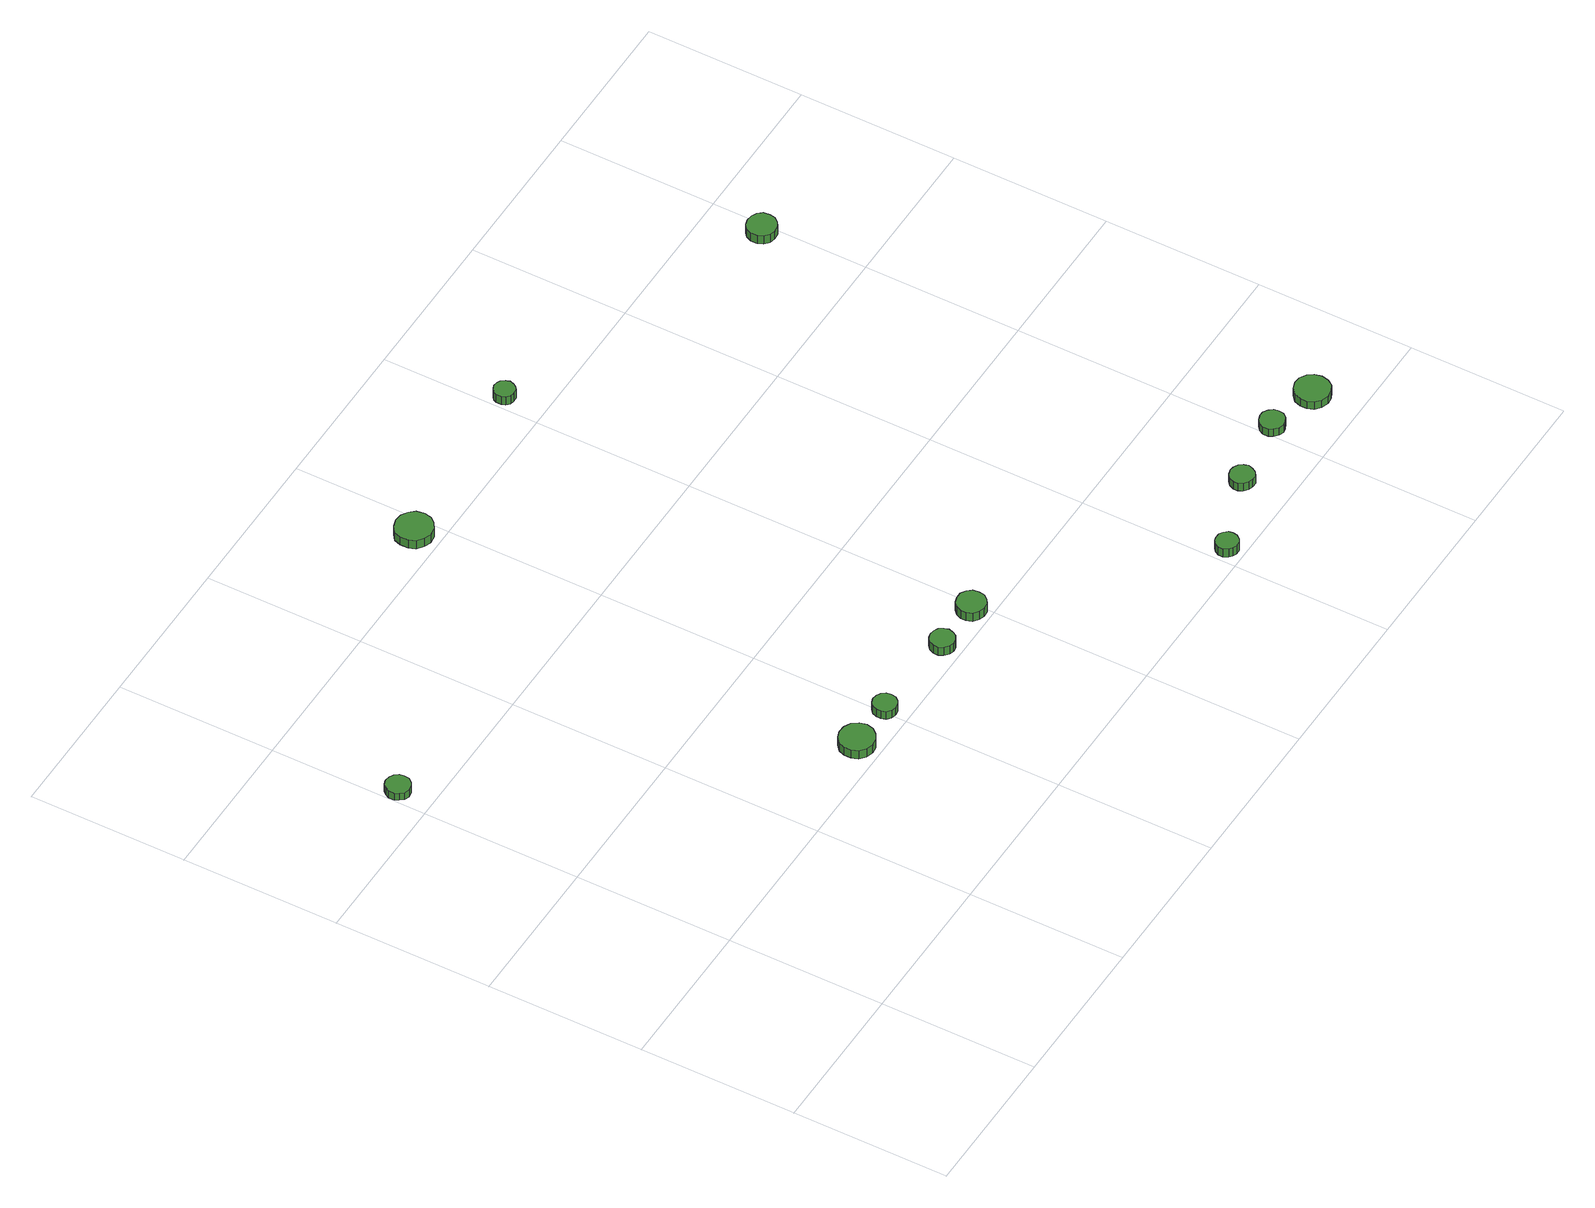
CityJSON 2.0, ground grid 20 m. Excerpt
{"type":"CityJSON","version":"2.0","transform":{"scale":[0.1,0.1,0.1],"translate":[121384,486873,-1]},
"CityObjects":{
"tree1":{"type":"SolitaryVegetationObject","attributes":{"function":"something"},"geometry":[{"type":"MultiSurface","lod":"1","boundaries":[[[0,1,2,3,4,5,6,7,8,9,10,11,12,13,14]],[[15,16,17,18,19,20,21,22,23,24,25,26,27,28,29]],[[0,29,28,1]],[[1,28,27,2]],[[2,27,26,3]],[[3,26,25,4]],[[4,25,24,5]],[[5,24,23,6]],[[6,23,22,7]],[[7,22,21,8]],[[8,21,20,9]],[[9,20,19,10]],[[10,19,18,11]],[[11,18,17,12]],[[12,17,16,13]],[[13,16,15,14]],[[14,15,29,0]]]}]},
"tree2":{"type":"SolitaryVegetationObject","attributes":{"function":"something"},"geometry":[{"type":"MultiSurface","lod":"1","boundaries":[[[30,31,32,33,34,35,36,37,38,39,40,41,42,43,44]],[[45,46,47,48,49,50,51,52,53,54,55,56,57,58,59]],[[30,59,58,31]],[[31,58,57,32]],[[32,57,56,33]],[[33,56,55,34]],[[34,55,54,35]],[[35,54,53,36]],[[36,53,52,37]],[[37,52,51,38]],[[38,51,50,39]],[[39,50,49,40]],[[40,49,48,41]],[[41,48,47,42]],[[42,47,46,43]],[[43,46,45,44]],[[44,45,59,30]]]}]},
"tree3":{"type":"SolitaryVegetationObject","attributes":{"function":"something"},"geometry":[{"type":"MultiSurface","lod":"1","boundaries":[[[60,61,62,63,64,65,66,67,68,69,70,71,72,73,74]],[[75,76,77,78,79,80,81,82,83,84,85,86,87,88,89]],[[60,89,88,61]],[[61,88,87,62]],[[62,87,86,63]],[[63,86,85,64]],[[64,85,84,65]],[[65,84,83,66]],[[66,83,82,67]],[[67,82,81,68]],[[68,81,80,69]],[[69,80,79,70]],[[70,79,78,71]],[[71,78,77,72]],[[72,77,76,73]],[[73,76,75,74]],[[74,75,89,60]]]}]},
"tree4":{"type":"SolitaryVegetationObject","attributes":{"function":"something"},"geometry":[{"type":"MultiSurface","lod":"1","boundaries":[[[90,91,92,93,94,95,96,97,98,99,100,101,102,103,104]],[[105,106,107,108,109,110,111,112,113,114,115,116,117,118,119]],[[90,119,118,91]],[[91,118,117,92]],[[92,117,116,93]],[[93,116,115,94]],[[94,115,114,95]],[[95,114,113,96]],[[96,113,112,97]],[[97,112,111,98]],[[98,111,110,99]],[[99,110,109,100]],[[100,109,108,101]],[[101,108,107,102]],[[102,107,106,103]],[[103,106,105,104]],[[104,105,119,90]]]}]},
"tree5":{"type":"SolitaryVegetationObject","attributes":{"function":"something"},"geometry":[{"type":"MultiSurface","lod":"1","boundaries":[[[120,121,122,123,124,125,126,127,128,129,130,131,132,133,134]],[[135,136,137,138,139,140,141,142,143,144,145,146,147,148,149]],[[120,149,148,121]],[[121,148,147,122]],[[122,147,146,123]],[[123,146,145,124]],[[124,145,144,125]],[[125,144,143,126]],[[126,143,142,127]],[[127,142,141,128]],[[128,141,140,129]],[[129,140,139,130]],[[130,139,138,131]],[[131,138,137,132]],[[132,137,136,133]],[[133,136,135,134]],[[134,135,149,120]]]}]},
"tree6":{"type":"SolitaryVegetationObject","attributes":{"function":"something"},"geometry":[{"type":"MultiSurface","lod":"1","boundaries":[[[150,151,152,153,154,155,156,157,158,159,160,161,162,163,164]],[[165,166,167,168,169,170,171,172,173,174,175,176,177,178,179]],[[150,179,178,151]],[[151,178,177,152]],[[152,177,176,153]],[[153,176,175,154]],[[154,175,174,155]],[[155,174,173,156]],[[156,173,172,157]],[[157,172,171,158]],[[158,171,170,159]],[[159,170,169,160]],[[160,169,168,161]],[[161,168,167,162]],[[162,167,166,163]],[[163,166,165,164]],[[164,165,179,150]]]}]},
"tree7":{"type":"SolitaryVegetationObject","attributes":{"function":"something"},"geometry":[{"type":"MultiSurface","lod":"1","boundaries":[[[180,181,182,183,184,185,186,187,188,189,190,191,192,193,194]],[[195,196,197,198,199,200,201,202,203,204,205,206,207,208,209]],[[180,209,208,181]],[[181,208,207,182]],[[182,207,206,183]],[[183,206,205,184]],[[184,205,204,185]],[[185,204,203,186]],[[186,203,202,187]],[[187,202,201,188]],[[188,201,200,189]],[[189,200,199,190]],[[190,199,198,191]],[[191,198,197,192]],[[192,197,196,193]],[[193,196,195,194]],[[194,195,209,180]]]}]},
"tree8":{"type":"SolitaryVegetationObject","attributes":{"function":"something"},"geometry":[{"type":"MultiSurface","lod":"1","boundaries":[[[210,211,212,213,214,215,216,217,218,219,220,221,222,223,224]],[[225,226,227,228,229,230,231,232,233,234,235,236,237,238,239]],[[210,239,238,211]],[[211,238,237,212]],[[212,237,236,213]],[[213,236,235,214]],[[214,235,234,215]],[[215,234,233,216]],[[216,233,232,217]],[[217,232,231,218]],[[218,231,230,219]],[[219,230,229,220]],[[220,229,228,221]],[[221,228,227,222]],[[222,227,226,223]],[[223,226,225,224]],[[224,225,239,210]]]}]},
"tree9":{"type":"SolitaryVegetationObject","attributes":{"function":"something"},"geometry":[{"type":"MultiSurface","lod":"1","boundaries":[[[240,241,242,243,244,245,246,247,248,249,250,251,252,253,254]],[[255,256,257,258,259,260,261,262,263,264,265,266,267,268,269]],[[240,269,268,241]],[[241,268,267,242]],[[242,267,266,243]],[[243,266,265,244]],[[244,265,264,245]],[[245,264,263,246]],[[246,263,262,247]],[[247,262,261,248]],[[248,261,260,249]],[[249,260,259,250]],[[250,259,258,251]],[[251,258,257,252]],[[252,257,256,253]],[[253,256,255,254]],[[254,255,269,240]]]}]},
"tree10":{"type":"SolitaryVegetationObject","attributes":{"function":"something"},"geometry":[{"type":"MultiSurface","lod":"1","boundaries":[[[270,271,272,273,274,275,276,277,278,279,280,281,282,283,284]],[[285,286,287,288,289,290,291,292,293,294,295,296,297,298,299]],[[270,299,298,271]],[[271,298,297,272]],[[272,297,296,273]],[[273,296,295,274]],[[274,295,294,275]],[[275,294,293,276]],[[276,293,292,277]],[[277,292,291,278]],[[278,291,290,279]],[[279,290,289,280]],[[280,289,288,281]],[[281,288,287,282]],[[282,287,286,283]],[[283,286,285,284]],[[284,285,299,270]]]}]},
"tree11":{"type":"SolitaryVegetationObject","attributes":{"function":"something"},"geometry":[{"type":"MultiSurface","lod":"1","boundaries":[[[300,301,302,303,304,305,306,307,308,309,310,311,312,313,314]],[[315,316,317,318,319,320,321,322,323,324,325,326,327,328,329]],[[300,329,328,301]],[[301,328,327,302]],[[302,327,326,303]],[[303,326,325,304]],[[304,325,324,305]],[[305,324,323,306]],[[306,323,322,307]],[[307,322,321,308]],[[308,321,320,309]],[[309,320,319,310]],[[310,319,318,311]],[[311,318,317,312]],[[312,317,316,313]],[[313,316,315,314]],[[314,315,329,300]]]}]},
"tree12":{"type":"SolitaryVegetationObject","attributes":{"function":"something"},"geometry":[{"type":"MultiSurface","lod":"1","boundaries":[[[330,331,332,333,334,335,336,337,338,339,340,341,342,343,344]],[[345,346,347,348,349,350,351,352,353,354,355,356,357,358,359]],[[330,359,358,331]],[[331,358,357,332]],[[332,357,356,333]],[[333,356,355,334]],[[334,355,354,335]],[[335,354,353,336]],[[336,353,352,337]],[[337,352,351,338]],[[338,351,350,339]],[[339,350,349,340]],[[340,349,348,341]],[[341,348,347,342]],[[342,347,346,343]],[[343,346,345,344]],[[344,345,359,330]]]}]}
},
"vertices":[
[32,645,17],[31,651,17],[27,656,17],[22,659,17],[15,660,17],[9,658,17],[5,654,17],[2,648,17],[2,641,17],[5,636,17],[9,631,17],[15,629,17],[22,630,17],[27,633,17],[31,638,17],[31,638,6],[27,633,6],[22,630,6],[15,629,6],[9,631,6],[5,636,6],[2,641,6],[2,648,6],[5,654,6],[9,658,6],[15,660,6],[22,659,6],[27,656,6],[31,651,6],[32,645,6],
[357,226,27],[355,235,27],[349,243,27],[341,247,27],[332,248,27],[323,245,27],[316,239,27],[313,231,27],[313,222,27],[316,213,27],[323,207,27],[332,204,27],[341,205,27],[349,210,27],[355,217,27],[355,217,14],[349,210,14],[341,205,14],[332,204,14],[323,207,14],[316,213,14],[313,222,14],[313,231,14],[316,239,14],[323,245,14],[332,248,14],[341,247,14],[349,243,14],[355,235,14],[357,226,14],
[414,227,25],[413,233,25],[409,238,25],[404,241,25],[398,242,25],[392,240,25],[387,236,25],[385,230,25],[385,224,25],[387,218,25],[392,214,25],[398,212,25],[404,213,25],[409,216,25],[413,221,25],[413,221,13],[409,216,13],[404,213,13],[398,212,13],[392,214,13],[387,218,13],[385,224,13],[385,230,13],[387,236,13],[392,240,13],[398,242,13],[404,241,13],[409,238,13],[413,233,13],[414,227,13],
[536,222,25],[534,228,25],[531,233,25],[525,236,25],[519,237,25],[513,235,25],[508,231,25],[505,225,25],[505,218,25],[508,213,25],[513,208,25],[519,206,25],[525,207,25],[531,210,25],[534,215,25],[534,215,12],[531,210,12],[525,207,12],[519,206,12],[513,208,12],[508,213,12],[505,218,12],[505,225,12],[508,231,12],[513,235,12],[519,237,12],[525,236,12],[531,233,12],[534,228,12],[536,222,12],
[394,828,28],[392,838,28],[386,845,28],[378,850,28],[368,851,28],[359,848,28],[351,842,28],[348,833,28],[348,823,28],[351,814,28],[359,808,28],[368,805,28],[378,806,28],[386,811,28],[392,818,28],[392,818,15],[386,811,15],[378,806,15],[368,805,15],[359,808,15],[351,814,15],[348,823,15],[348,833,15],[351,842,15],[359,848,15],[368,851,15],[378,850,15],[386,845,15],[392,838,15],[394,828,15],
[605,222,24],[604,230,24],[599,236,24],[593,240,24],[585,240,24],[578,238,24],[572,233,24],[569,226,24],[569,219,24],[572,212,24],[578,207,24],[585,204,24],[593,205,24],[599,209,24],[604,215,24],[604,215,11],[599,209,11],[593,205,11],[585,204,11],[578,207,11],[572,212,11],[569,219,11],[569,226,11],[572,233,11],[578,238,11],[585,240,11],[593,240,11],[599,236,11],[604,230,11],[605,222,11],
[834,22,20],[833,27,20],[829,32,20],[824,35,20],[818,35,20],[813,34,20],[809,30,20],[806,25,20],[806,19,20],[809,13,20],[813,10,20],[818,8,20],[824,8,20],[829,11,20],[833,16,20],[833,16,7],[829,11,7],[824,8,7],[818,8,7],[813,10,7],[809,13,7],[806,19,7],[806,25,7],[809,30,7],[813,34,7],[818,35,7],[824,35,7],[829,32,7],[833,27,7],[834,22,7],
[628,851,23],[626,856,23],[623,861,23],[619,863,23],[613,864,23],[608,862,23],[604,859,23],[602,854,23],[602,848,23],[604,843,23],[608,839,23],[613,838,23],[619,838,23],[623,841,23],[626,845,23],[626,845,10],[623,841,10],[619,838,10],[613,838,10],[608,839,10],[604,843,10],[602,848,10],[602,854,10],[604,859,10],[608,862,10],[613,864,10],[619,863,10],[623,861,10],[626,856,10],[628,851,10],
[936,60,19],[934,66,19],[931,71,19],[925,74,19],[919,75,19],[913,73,19],[908,69,19],[905,63,19],[905,57,19],[908,51,19],[913,47,19],[919,45,19],[925,45,19],[931,49,19],[934,54,19],[934,54,7],[931,49,7],[925,45,7],[919,45,7],[913,47,7],[908,51,7],[905,57,7],[905,63,7],[908,69,7],[913,73,7],[919,75,7],[925,74,7],[931,71,7],[934,66,7],[936,60,7],
[1028,74,19],[1027,80,19],[1023,85,19],[1017,89,19],[1011,89,19],[1005,87,19],[1000,83,19],[997,77,19],[997,70,19],[1000,65,19],[1005,60,19],[1011,58,19],[1017,59,19],[1023,62,19],[1027,67,19],[1027,67,7],[1023,62,7],[1017,59,7],[1011,58,7],[1005,60,7],[1000,65,7],[997,70,7],[997,77,7],[1000,83,7],[1005,87,7],[1011,89,7],[1017,89,7],[1023,85,7],[1027,80,7],[1028,74,7],
[1100,59,19],[1098,68,19],[1093,75,19],[1085,80,19],[1076,81,19],[1067,78,19],[1060,72,19],[1057,63,19],[1057,54,19],[1060,46,19],[1067,40,19],[1076,37,19],[1085,38,19],[1093,42,19],[1098,50,19],[1098,50,7],[1093,42,7],[1085,38,7],[1076,37,7],[1067,40,7],[1060,46,7],[1057,54,7],[1057,63,7],[1060,72,7],[1067,78,7],[1076,81,7],[1085,80,7],[1093,75,7],[1098,68,7],[1100,59,7],
[1004,728,23],[1003,736,23],[998,742,23],[992,745,23],[984,746,23],[977,744,23],[971,739,23],[968,732,23],[968,724,23],[971,717,23],[977,712,23],[984,710,23],[992,711,23],[998,715,23],[1003,721,23],[1003,721,10],[998,715,10],[992,711,10],[984,710,10],[977,712,10],[971,717,10],[968,724,10],[968,732,10],[971,739,10],[977,744,10],[984,746,10],[992,745,10],[998,742,10],[1003,736,10],[1004,728,10]
]}
